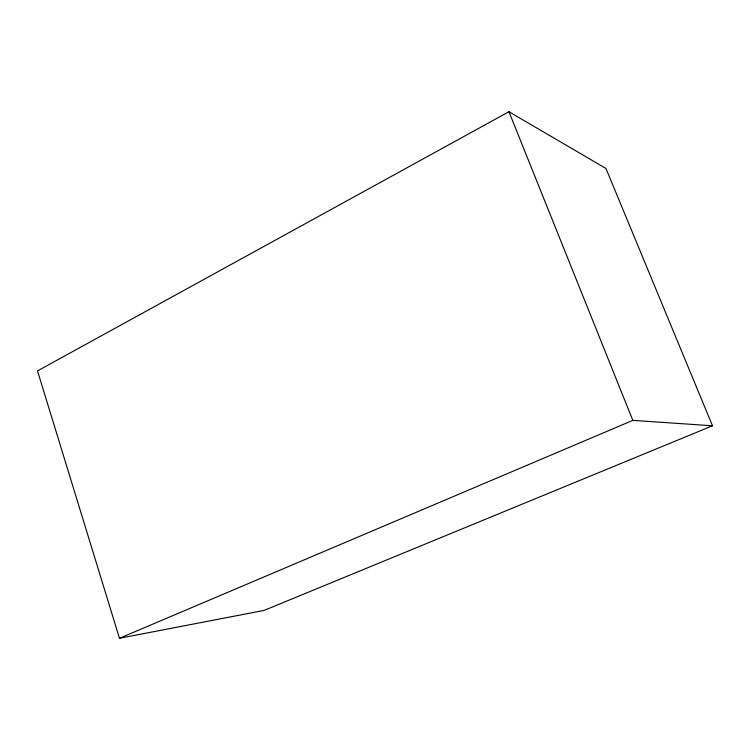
<?xml version="1.0" encoding="UTF-8"?>
<svg xmlns="http://www.w3.org/2000/svg" width="750" height="750" viewBox="0 0 750 750"><rect width="100%" height="100%" fill="white"/><g stroke="black" fill="none" stroke-linecap="round" stroke-linejoin="round"><path stroke-width="1.12" d="M508.941 111.722L37.5 370.922L119.475 638.278L264.103 610.416L712.5 425.784L605.962 168.488L508.941 111.722L632.831 420.366L712.5 425.784M119.475 638.278L632.831 420.366"/></g></svg>
